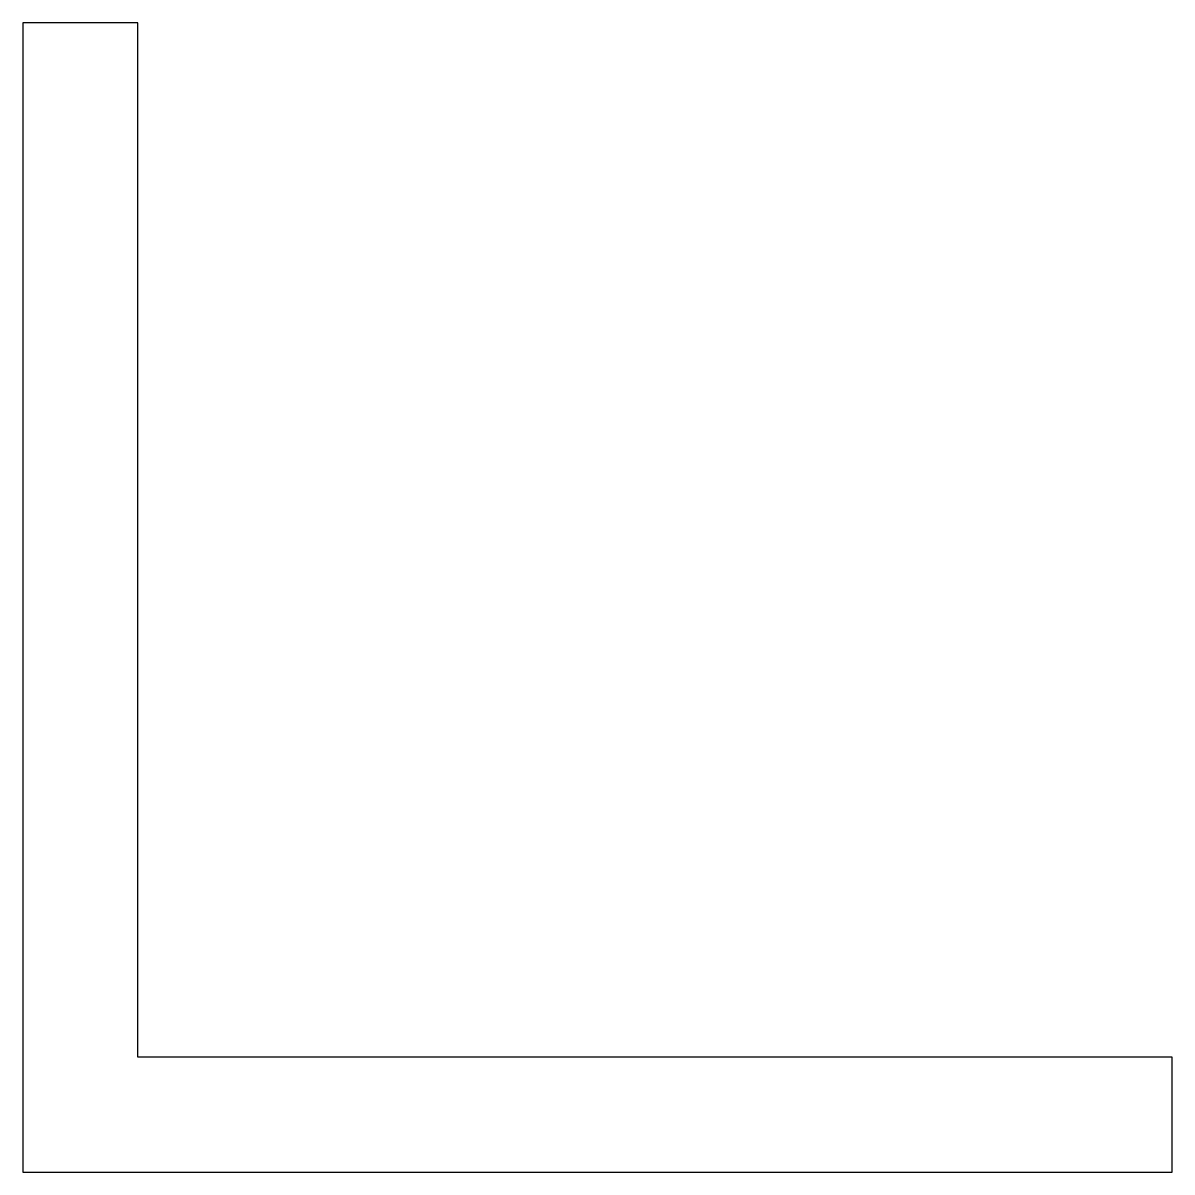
# Model space of a CAD drawing. Header units: millimetres. Extents: x 0 to 50, y 0 to 50.
import ezdxf

# ---------------------------------------------------------------- set-up
doc = ezdxf.new("R2010")
doc.units = ezdxf.units.MM
doc.layers.add('EAT_PROFILE', color=7, linetype='Continuous')

msp = doc.modelspace()

# ---------------------------------------------------------------- linework, layer by layer
at = {"layer": 'EAT_PROFILE'}
msp.add_lwpolyline([(0, 0), (50, 0), (50, 5), (5, 5), (5, 50), (0, 50)], close=True, dxfattribs=at)

doc.saveas('drawing.dxf')
